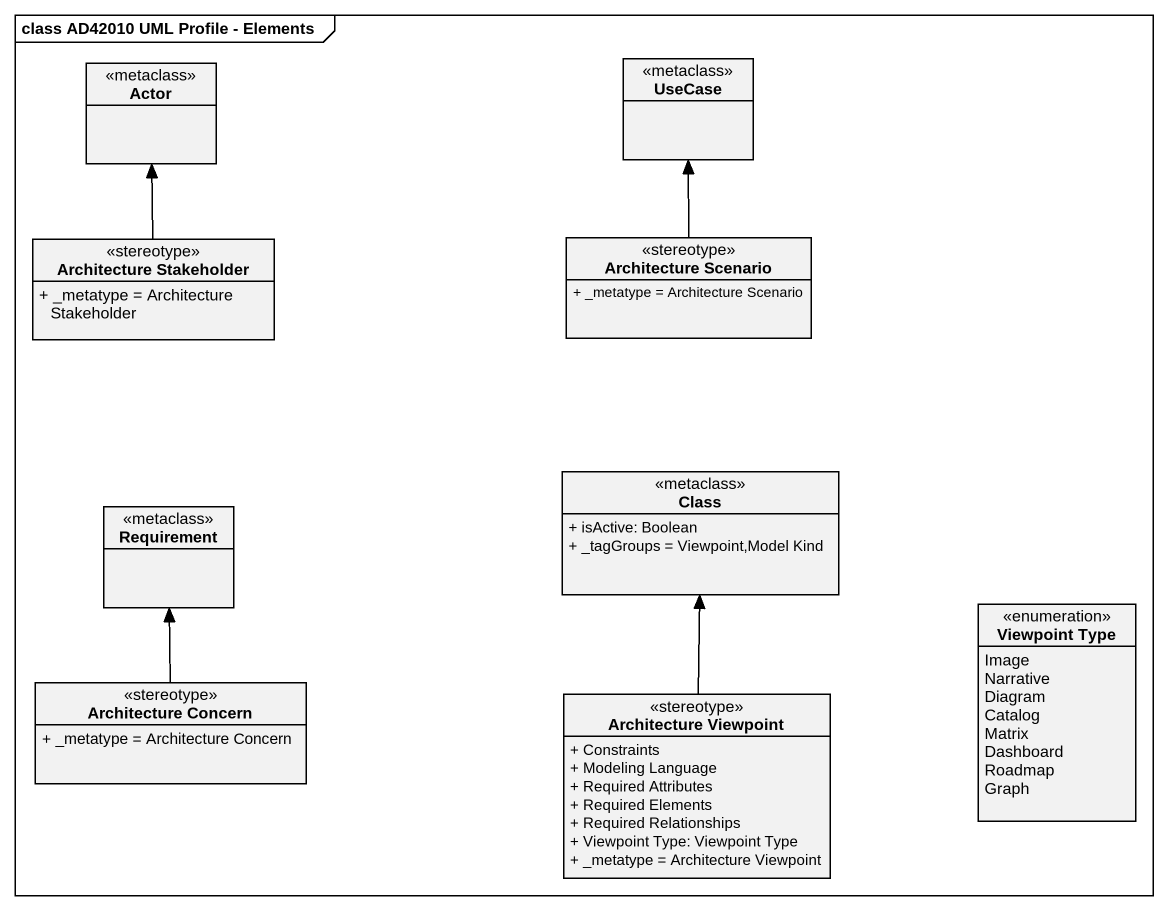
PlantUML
@startuml
mainframe class AD42010 UML Profile - Elements
hide circle
hide empty members
skinparam classAttributeIconSize 0
class "Actor" as Actor_ <<metaclass>>
class "UseCase" as UseCase_ <<metaclass>>
class "Architecture Stakeholder" as Architecture_Stakeholder <<stereotype>> {
  + _metatype = Architecture Stakeholder
}
class "Architecture Scenario" as Architecture_Scenario <<stereotype>> {
  + _metatype = Architecture Scenario
}
class Requirement <<metaclass>>
class "Class" as Class_ <<metaclass>> {
  + isActive: Boolean
  + _tagGroups = Viewpoint,Model Kind
}
enum "Viewpoint Type" as Viewpoint_Type {
  Image
  Narrative
  Diagram
  Catalog
  Matrix
  Dashboard
  Roadmap
  Graph
}
class "Architecture Concern" as Architecture_Concern <<stereotype>> {
  + _metatype = Architecture Concern
}
class "Architecture Viewpoint" as Architecture_Viewpoint <<stereotype>> {
  + Constraints
  + Modeling Language
  + Required Attributes
  + Required Elements
  + Required Relationships
  + Viewpoint Type: Viewpoint Type
  + _metatype = Architecture Viewpoint
}
Architecture_Stakeholder -up-> Actor_
Architecture_Scenario -up-> UseCase_
Architecture_Concern -up-> Requirement
Architecture_Viewpoint -up-> Class_
@enduml
